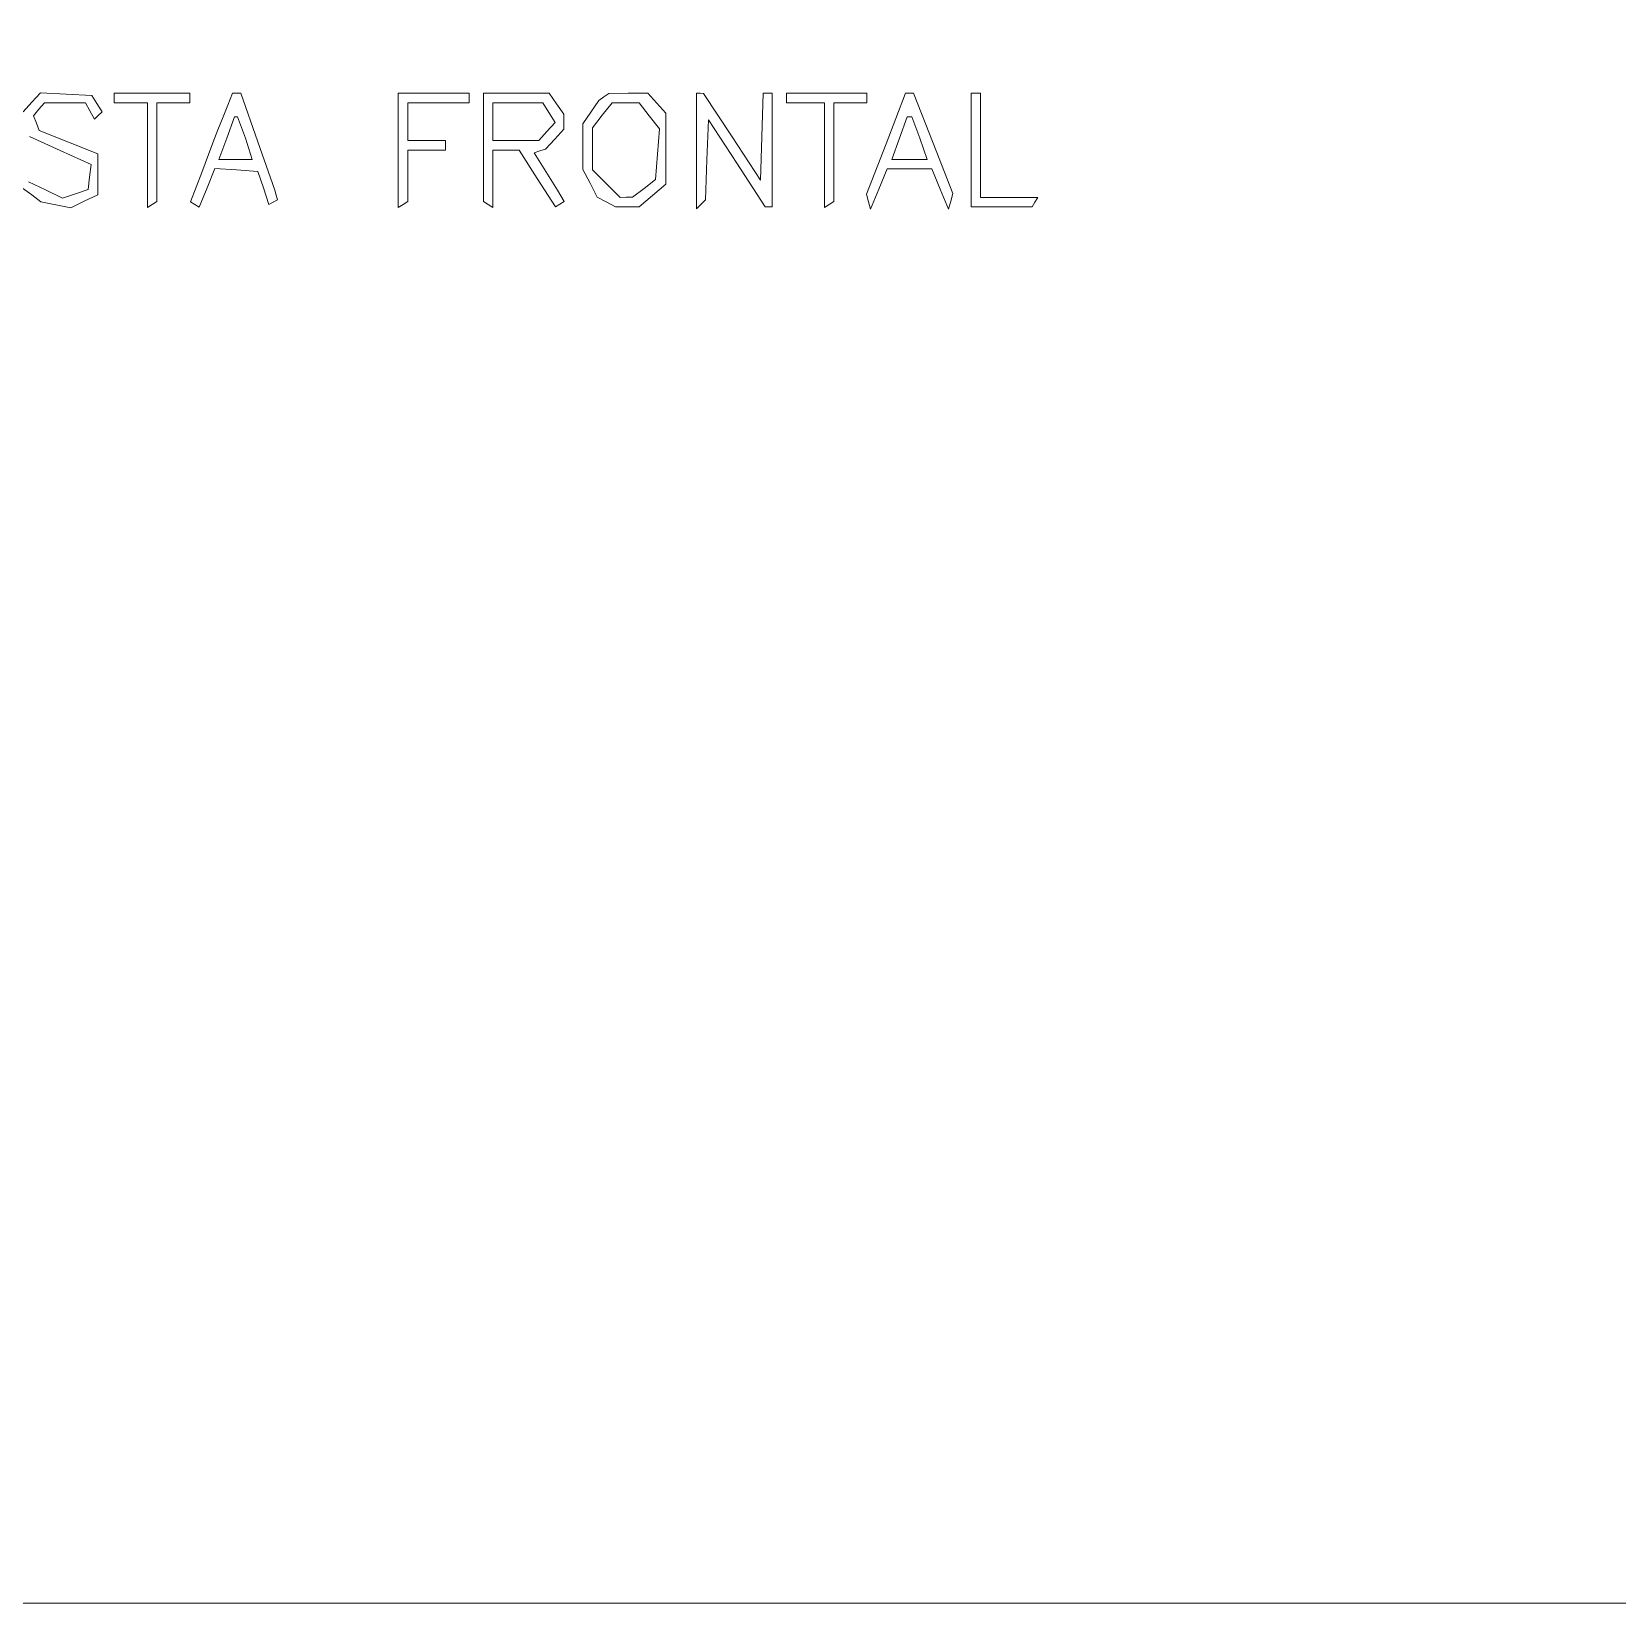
# Paper-space layout 'AN-01-DGE-004' of a CAD drawing. Header units: metres, sheet in millimetres. Extents: x 12 to 193, y 4 to 291.
# Drawn here: x 87.46 to 128.58, y 115.61 to 156.37 of the extents above; entities that cross this region are included whole.
import ezdxf

# ---------------------------------------------------------------- set-up
doc = ezdxf.new("R2010")
doc.units = ezdxf.units.M
doc.layers.add('DGE_CONTORNOS', color=7, linetype='Continuous', lineweight=0)
doc.layers.add('DGE_DATOS', color=7, linetype='Continuous', lineweight=0)

# ---------------------------------------------------------------- blocks, each defined once
blk = doc.blocks.new('LP_REF_DGE_MT_004')
at = {"layer": 'DGE_CONTORNOS'}
for points in [[(192.981, 195.778), (192.981, 121.255), (186.78, 121.255), (180.58, 121.255), (180.58, 118.431), (180.58, 115.607), (111.457, 115.607), (42.335, 115.607), (42.335, 192.954), (42.335, 270.301), (117.658, 270.301), (192.981, 270.301)], [(89.603, 154.649), (89.603, 154.526), (90.033, 154.526), (90.463, 154.526), (90.463, 153.169), (90.463, 151.811), (90.585, 151.887), (90.708, 151.963), (90.708, 153.244), (90.708, 154.526), (91.138, 154.526), (91.568, 154.526), (91.568, 154.649), (91.568, 154.772), (90.585, 154.772), (89.603, 154.772)], [(92.547, 154.465), (92.427, 154.158), (92.294, 153.82), (92.16, 153.483), (91.871, 152.719), (91.581, 151.954), (91.696, 151.884), (91.81, 151.813), (92.012, 152.316), (92.213, 152.82), (92.77, 152.783), (93.327, 152.746), (93.471, 152.316), (93.615, 151.887), (93.727, 151.948), (93.839, 152.009), (93.804, 152.132), (93.77, 152.255), (93.328, 153.513), (92.886, 154.772), (92.776, 154.772), (92.667, 154.772)], [(96.97, 153.291), (96.97, 151.811), (97.093, 151.887), (97.215, 151.963), (97.215, 152.631), (97.215, 153.299), (97.706, 153.299), (98.198, 153.299), (98.198, 153.421), (98.198, 153.544), (97.706, 153.544), (97.215, 153.544), (97.215, 154.035), (97.215, 154.526), (98.013, 154.526), (98.811, 154.526), (98.811, 154.649), (98.811, 154.772), (97.891, 154.772), (96.97, 154.772)], [(99.18, 153.367), (99.18, 151.963), (99.303, 151.887), (99.425, 151.811), (99.425, 152.555), (99.425, 153.299), (99.763, 153.298), (100.101, 153.296), (100.574, 152.562), (101.047, 151.827), (101.159, 151.896), (101.271, 151.965), (101.186, 152.11), (101.1, 152.255), (100.798, 152.74), (100.496, 153.226), (100.643, 153.275), (100.79, 153.324), (101.028, 153.58), (101.267, 153.836), (101.267, 154.031), (101.267, 154.226), (101.076, 154.499), (100.885, 154.772), (100.032, 154.772), (99.18, 154.772)], [(102.303, 154.678), (102.174, 154.588), (101.966, 154.284), (101.758, 153.981), (101.758, 153.388), (101.758, 152.795), (101.943, 152.437), (102.129, 152.078), (102.365, 151.952), (102.601, 151.825), (102.909, 151.825), (103.218, 151.825), (103.562, 152.122), (103.907, 152.418), (103.907, 153.336), (103.907, 154.255), (103.673, 154.513), (103.439, 154.772), (102.936, 154.77), (102.433, 154.768)], [(104.705, 153.274), (104.705, 151.776), (104.822, 151.894), (104.939, 152.011), (104.975, 153.047), (105.012, 154.083), (105.748, 152.956), (106.485, 151.829), (106.577, 151.827), (106.669, 151.825), (106.669, 153.299), (106.669, 154.772), (106.551, 154.772), (106.433, 154.772), (106.397, 153.643), (106.362, 152.515), (105.625, 153.641), (104.889, 154.768), (104.797, 154.77), (104.705, 154.772)], [(107.037, 154.649), (107.037, 154.526), (107.529, 154.526), (108.02, 154.526), (108.02, 153.169), (108.02, 151.811), (108.142, 151.887), (108.265, 151.963), (108.265, 153.244), (108.265, 154.526), (108.695, 154.526), (109.125, 154.526), (109.125, 154.649), (109.125, 154.772), (108.081, 154.772), (107.037, 154.772)], [(109.62, 153.463), (109.114, 152.155), (109.164, 151.959), (109.215, 151.764), (109.434, 152.286), (109.653, 152.808), (110.23, 152.808), (110.806, 152.808), (111.025, 152.286), (111.244, 151.764), (111.297, 151.97), (111.349, 152.175), (110.841, 153.474), (110.334, 154.772), (110.229, 154.772), (110.125, 154.772)], [(111.826, 153.299), (111.826, 151.825), (112.616, 151.825), (113.407, 151.825), (113.483, 151.948), (113.559, 152.071), (112.815, 152.071), (112.071, 152.071), (112.071, 153.421), (112.071, 154.772), (111.948, 154.772), (111.826, 154.772)], [(100.877, 154.269), (101.038, 154.012), (100.827, 153.778), (100.615, 153.544), (100.02, 153.544), (99.425, 153.544), (99.425, 154.035), (99.425, 154.526), (100.071, 154.526), (100.717, 154.526)], [(103.48, 154.189), (103.747, 153.851), (103.692, 153.191), (103.638, 152.531), (103.343, 152.304), (103.047, 152.076), (102.884, 152.074), (102.721, 152.071), (102.362, 152.43), (102.004, 152.789), (102.004, 153.334), (102.004, 153.879), (102.258, 154.203), (102.513, 154.526), (102.863, 154.526), (103.214, 154.526)], [(92.905, 153.882), (93.008, 153.606), (93.094, 153.329), (93.18, 153.053), (92.748, 153.053), (92.316, 153.053), (92.521, 153.606), (92.726, 154.158), (92.764, 154.158), (92.801, 154.158)], [(110.492, 153.606), (110.69, 153.053), (110.23, 153.053), (109.769, 153.053), (109.968, 153.606), (110.166, 154.158), (110.23, 154.158), (110.293, 154.158)]]:
    blk.add_lwpolyline(points, close=True, dxfattribs=at)
for points in [[(87.403, 153.647), (88.204, 153.284), (89.005, 152.921), (88.966, 152.597), (88.928, 152.274), (88.596, 152.164), (88.264, 152.054), (87.824, 152.263), (87.384, 152.471)], [(87.227, 152.314), (87.464, 152.135), (87.7, 151.956), (88.089, 151.879), (88.477, 151.802), (88.825, 151.969), (89.174, 152.136), (89.174, 152.669), (89.174, 153.202), (88.416, 153.505), (87.658, 153.808), (87.585, 153.999), (87.512, 154.189), (87.652, 154.358), (87.792, 154.526), (88.323, 154.526), (88.854, 154.526), (88.974, 154.313), (89.094, 154.099), (89.191, 154.196), (89.288, 154.293), (89.156, 154.502), (89.025, 154.711), (88.356, 154.747), (87.687, 154.783), (87.464, 154.537), (87.241, 154.291)]]:
    blk.add_lwpolyline(points, dxfattribs=at)

psp = doc.layouts.new('AN-01-DGE-004')

# ---------------------------------------------------------------- block references
at = {"layer": 'DGE_DATOS'}
psp.add_blockref('LP_REF_DGE_MT_004', (0, 0), dxfattribs=at)

doc.saveas('drawing.dxf')
